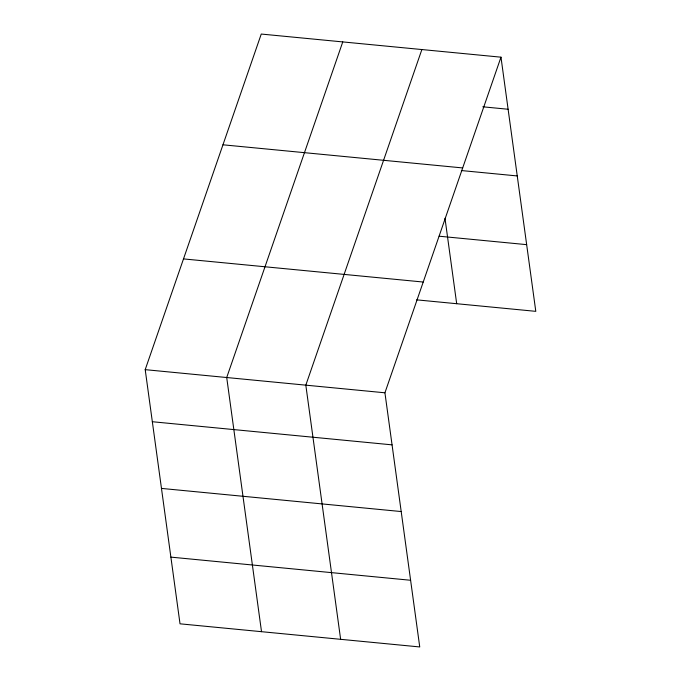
<?xml version="1.0" encoding="UTF-8"?>
<svg xmlns="http://www.w3.org/2000/svg" width="681" height="681" viewBox="0 0 681 681"><rect width="100%" height="100%" fill="white"/><g stroke="black" fill="none" stroke-linecap="round" stroke-linejoin="round"><path stroke-width="1.02" d="M500.978 57.178L384.927 392.792L419.743 646.95L180.022 623.822L145.206 369.655L261.257 34.05L500.978 57.178L535.794 311.345L416.61 299.844M342.764 41.916L226.713 377.521L261.521 631.687M421.871 49.551L305.82 385.157L340.636 639.314M482.795 106.806L508.111 109.249M222.959 144.798L462.68 167.935M461.343 170.548L517.245 175.936M439.117 236.205L526.66 244.649M183.504 258.908L423.224 282.036M145.206 369.655L384.927 392.792M152.34 421.726L392.06 444.855M161.474 488.413L401.194 511.55M170.888 557.126L410.6 580.263M444.982 218.278L456.687 303.709"/></g></svg>
